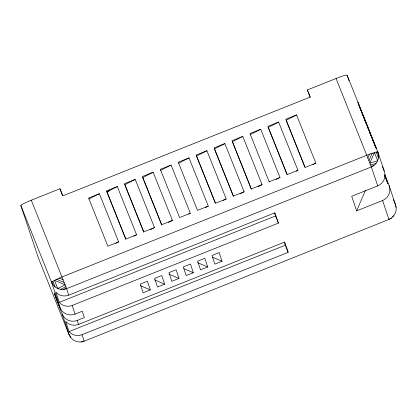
<?xml version="1.0" encoding="UTF-8"?>
<svg xmlns="http://www.w3.org/2000/svg" width="417" height="417" viewBox="0 0 417 417"><rect width="100%" height="100%" fill="white"/><g stroke="black" fill="none" stroke-linecap="round" stroke-linejoin="round"><path stroke-width="0.63" d="M307.365 89.926L310.222 97.067L62.816 195.886L59.959 188.745L31.275 200.202A11.582 1.048 -21.8 0 0 20.85 205.498L51.552 282.257C53.819 288.022 60.866 291.003 66.595 288.673L371.37 166.936C377.124 164.684 380.174 157.668 377.838 151.929L347.137 75.169L346.689 75.06A11.582 1.048 -21.8 0 0 338.844 77.39L307.365 89.926L310.175 97.276M384.735 174.671L389.071 185.502L395.41 204.455C397.74 210.189 394.691 217.205 388.936 219.462L84.161 341.195C78.432 343.525 71.385 340.543 69.118 334.778L38.416 258.019L20.85 205.498M70.593 337.405L69.571 334.893L69.118 334.778L62.169 314.001L56.457 299.724L56.957 298.567M377.703 185.883L371.37 166.936L367.872 158.038L369.545 154.149L376.233 152.007L377.838 151.929L384.177 170.876A11.582 11.535 -18.5 0 1 377.703 185.883L351.708 196.266L356.603 210.893L382.597 200.514A11.582 11.535 -18.5 0 0 389.071 185.502M368.936 160.717L372.173 153.216M356.603 210.893L365.579 190.084M369.545 154.149L61.977 276.966L54.465 280.292L51.552 282.257L60.058 307.689A11.582 11.535 -18.5 0 0 75.096 314.1L82.269 311.238L84.38 317.551L77.213 320.418A11.582 11.535 -18.5 0 1 62.169 314.001M395.128 204.856L395.41 204.455L393.476 199.618M88.946 199.003L99.366 193.707L118.647 241.907L115.749 243.377M125.908 239.436L106.872 191.841L117.297 186.55L136.573 234.745L133.68 236.215M150.448 229.642L154.504 227.583L135.223 179.388L124.803 184.679L143.839 232.274M168.374 222.48L172.429 220.426L153.154 172.226L142.729 177.522L161.765 225.117M160.654 170.36L171.079 165.064L190.355 213.264L188.62 214.145M178.585 163.198L189.01 157.902L208.286 206.102L205.388 207.572M223.319 200.41L226.212 198.94L206.936 150.745L196.511 156.036L215.308 203.032M240.088 193.837L244.143 191.778L224.862 143.584L214.442 148.874L233.478 196.47M258.019 186.68L262.069 184.622L242.793 136.422L232.368 141.717L251.404 189.313M250.299 134.555L260.719 129.26L280 177.46L275.945 179.518M296.19 171.178L297.926 170.298L278.65 122.103L268.225 127.394L287.021 174.389M312.958 164.606L315.851 163.136L296.576 114.941L286.151 120.232L304.947 167.227M60.642 289.382L65.85 286.74L31.275 200.202M63.66 289.419L66.36 288.048L65.85 286.74M392.579 216.465L393.742 215.876M391.573 217.982L388.873 219.352L382.597 200.514M99.366 193.707L88.612 198.007L107.888 246.202L118.647 241.907M117.297 186.55L106.538 190.845L125.819 239.04L136.573 234.745M135.223 179.388L124.469 183.683L143.745 231.883L154.504 227.583M153.154 172.226L142.395 176.521L161.671 224.721L172.429 220.426M171.079 165.064L160.321 169.359L179.602 217.559L190.355 213.264M189.01 157.902L178.252 162.203L197.528 210.397L208.286 206.102M206.936 150.745L196.178 155.041L215.459 203.235L226.212 198.94M224.862 143.584L214.109 147.879L233.384 196.079L244.143 191.778M242.793 136.422L232.034 140.717L251.315 188.917L262.069 184.622M260.719 129.26L249.965 133.56L269.335 182.151M278.65 122.103L267.891 126.398L287.167 174.593L297.926 170.298M296.576 114.941L285.817 119.236L305.098 167.436L315.851 163.136M106.872 191.841L109.859 190.647M269.241 181.755L280 177.46M68.758 295.153L274.933 212.806L278.379 223.111L72.209 305.458A11.582 11.535 -18.5 0 1 60.752 303.826L59.292 302.335L55.847 292.03L57.301 293.521A11.582 11.535 -18.5 0 0 68.758 295.153L66.36 288.048M59.292 302.335L275.522 215.97L274.511 212.936M150.323 289.888L143.151 292.75L140.258 284.107L147.43 281.24L150.323 289.888L140.294 285.614M164.663 284.159L157.49 287.026L154.603 278.379L161.77 275.512L164.663 284.159L154.639 279.885M179.008 278.431L171.835 281.298L168.942 272.65L176.115 269.789L179.008 278.431L168.979 274.157M193.347 272.708L186.18 275.569L183.287 266.922L190.46 264.06L193.347 272.708L183.913 268.678M207.692 266.979L200.52 269.841L197.627 261.198L204.799 258.332L207.692 266.979L197.668 262.7M222.037 261.25L214.864 264.117L211.972 255.47L219.144 252.603L222.037 261.25L212.597 257.226M78.547 324.405L284.717 242.058L288.163 252.363L81.993 334.71A11.582 11.535 -18.5 0 1 70.536 333.079L69.076 331.588L65.631 321.283L67.085 322.774A11.582 11.535 -18.5 0 0 78.547 324.405L77.213 320.418M69.076 331.588L285.306 245.222L284.295 242.188M370.63 165.002L376.17 163.355M371.135 166.315L374.007 165.46M81.232 341.94L84.161 341.195L81.993 334.71M59.204 278.108L63.097 279.771M56.639 279.244L64.161 282.455M395.535 205.862L396.15 207.369M358.49 104.088L361.607 111.991M362.107 113.137L370.77 134.91M371.271 136.051L376.077 148.176M360.007 108.165L360.715 110.036M361.216 111.177L362.404 114.258M362.905 115.4L364.109 118.418M364.594 119.622L366.522 124.448M367.247 126.257L368.19 128.733M369.175 131.079L369.879 132.95M370.864 135.301L371.568 137.172M372.068 138.319L373.257 141.394M373.757 142.541L374.966 145.554M369.973 133.346L370.697 135.155M382.493 166.664L384.177 170.876M384.656 175.114L387.883 183.35L387.549 182.354M385.449 177.381L386.173 179.19M386.658 180.399L387.862 183.412M384.578 175.364L385.303 177.173M386.267 179.586L386.992 181.395M336.05 78.469L367.872 158.038M275.522 215.97L278.379 223.111M285.306 245.222L288.163 252.363M62.529 195.5L59.959 188.745M60.058 307.689L54.346 293.406L56.457 299.724M377.39 151.819L378.584 154.848M376.233 152.007L378.542 157.861M52.823 281.183L55.133 287.037M51.833 281.85L53.027 284.884M376.098 148.113L357.911 102.488L358.245 103.489M347.137 75.169L348.998 80.731M72.209 305.458L75.096 314.1M374.456 152.486L369.879 163.094L377.719 160.764L374.456 152.486M65.104 284.832L57.734 288.574L54.465 280.292L65.104 284.832"/></g></svg>
